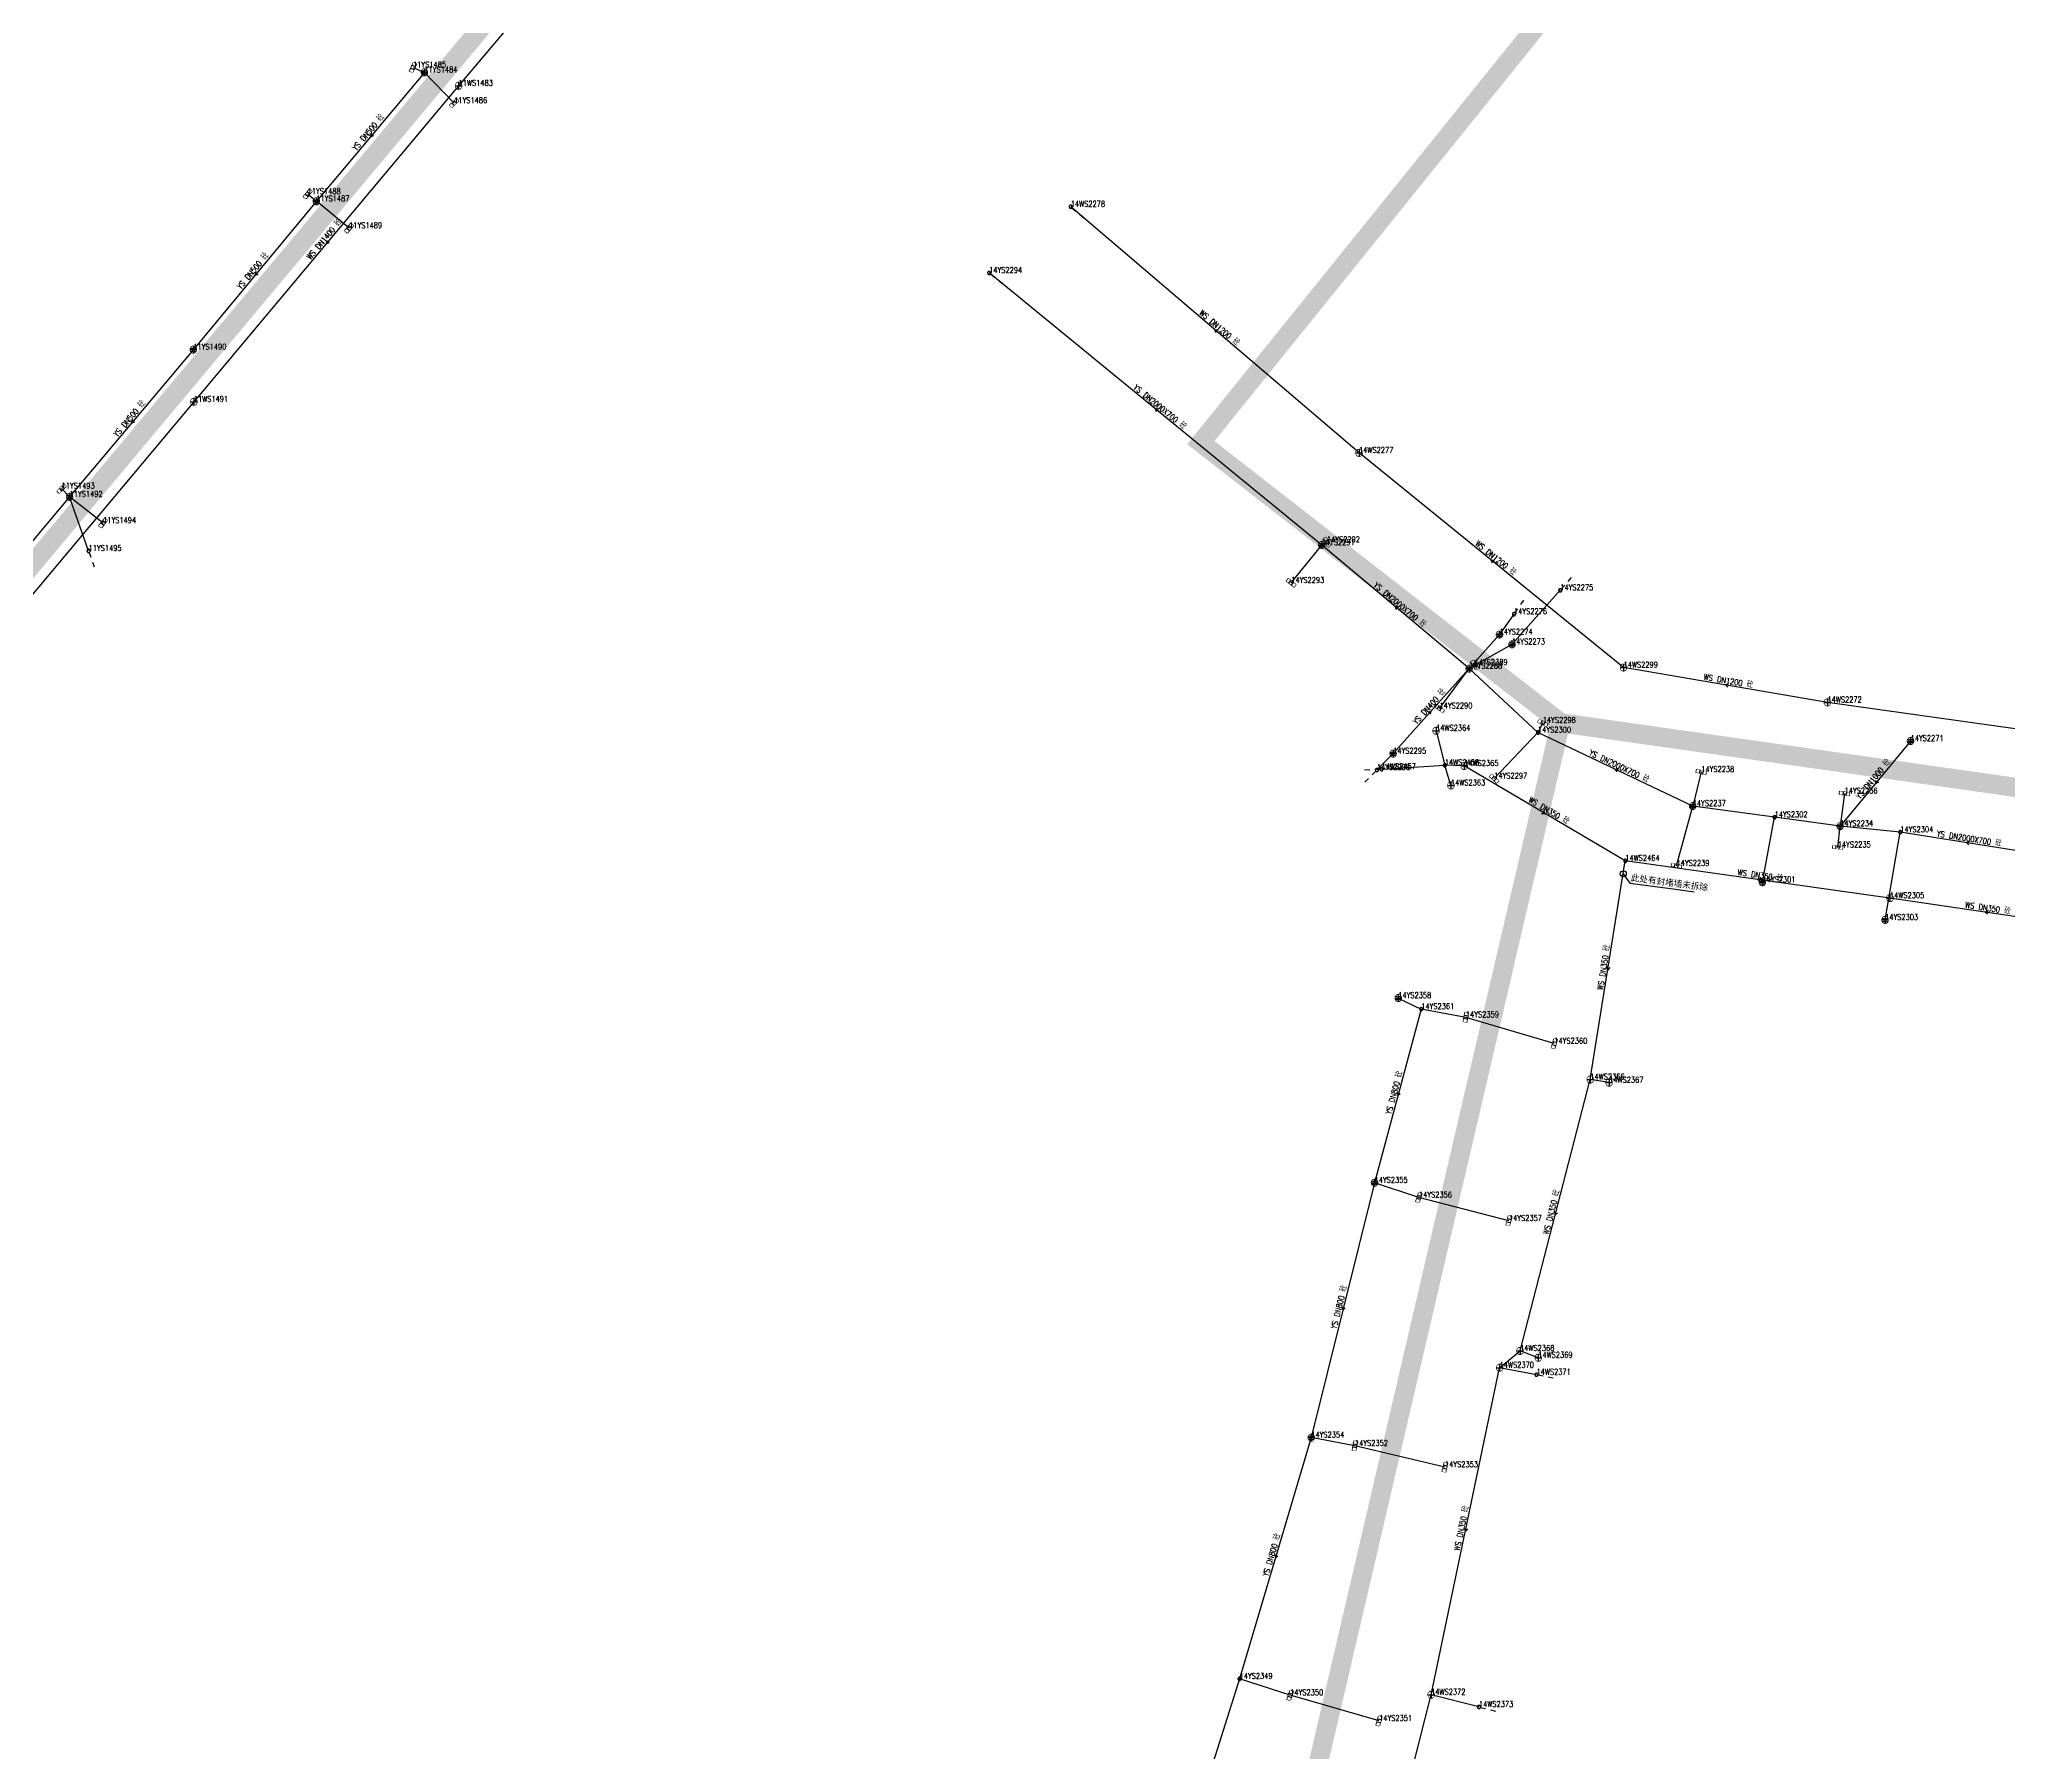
# Model space of a CAD drawing. Extents: x 78813 to 99477, y 2421021 to 2448125.
# Drawn here: x 83087 to 83393.7, y 2435702.9 to 2435969.8 of the extents above; entities that cross this region are included whole.
import ezdxf
from ezdxf.enums import TextEntityAlignment as Align

# ---------------------------------------------------------------- set-up
doc = ezdxf.new("R2010")
doc.units = 0
doc.set_wipeout_variables(frame=1)
doc.layers.get('0').update_dxf_attribs({"linetype": 'CONTINUOUS'})
for name, color, linetype in [('DX_WS', 16, 'CONTINUOUS'), ('DX_YS', 42, 'CONTINUOUS'), ('道路', 5, 'CONTINUOUS')]:
    doc.layers.add(name, color=color, linetype=linetype)
doc.layers.add('WSLINE', color=7, linetype='CONTINUOUS', true_color=0x7f0000)
doc.layers.add('YSLINE', color=7, linetype='CONTINUOUS', true_color=0xcc9900)
doc.styles.add('CcNameZT', font='txt.SHX', dxfattribs={"width": 0.8, "bigfont": 'HZTXT.SHX'})
doc.styles.get("Standard").update_dxf_attribs({"font": 'txt.shx', "bigfont": 'hztxt.shx'})

# ---------------------------------------------------------------- blocks, each defined once
blk = doc.blocks.new('PS管线点')
blk.add_wipeout([(0.5, 0), (0.5, 0.03), (0.5, 0.07), (0.49, 0.1), (0.48, 0.14), (0.47, 0.17), (0.46, 0.2), (0.44, 0.23), (0.42, 0.26), (0.4, 0.29), (0.38, 0.32), (0.36, 0.35), (0.33, 0.37), (0.31, 0.39), (0.28, 0.41), (0.25, 0.43), (0.22, 0.45), (0.19, 0.46), (0.15, 0.48), (0.12, 0.49), (0.09, 0.49), (0.05, 0.5), (0.02, 0.5), (-0.02, 0.5), (-0.05, 0.5), (-0.09, 0.49), (-0.12, 0.49), (-0.15, 0.48), (-0.19, 0.46), (-0.22, 0.45), (-0.25, 0.43), (-0.28, 0.41), (-0.31, 0.39), (-0.33, 0.37), (-0.36, 0.35), (-0.38, 0.32), (-0.4, 0.29), (-0.42, 0.26), (-0.44, 0.23), (-0.46, 0.2), (-0.47, 0.17), (-0.48, 0.14), (-0.49, 0.1), (-0.5, 0.07), (-0.5, 0.03), (-0.5, 0), (-0.5, -0.03), (-0.5, -0.07), (-0.49, -0.1), (-0.48, -0.14), (-0.47, -0.17), (-0.46, -0.2), (-0.44, -0.23), (-0.42, -0.26), (-0.4, -0.29), (-0.38, -0.32), (-0.36, -0.35), (-0.33, -0.37), (-0.31, -0.39), (-0.28, -0.41), (-0.25, -0.43), (-0.22, -0.45), (-0.19, -0.46), (-0.15, -0.48), (-0.12, -0.49), (-0.09, -0.49), (-0.05, -0.5), (-0.02, -0.5), (0.02, -0.5), (0.05, -0.5), (0.09, -0.49), (0.12, -0.49), (0.15, -0.48), (0.19, -0.46), (0.22, -0.45), (0.25, -0.43), (0.28, -0.41), (0.31, -0.39), (0.33, -0.37), (0.36, -0.35), (0.38, -0.32), (0.4, -0.29), (0.42, -0.26), (0.44, -0.23), (0.46, -0.2), (0.47, -0.17), (0.48, -0.14), (0.49, -0.1), (0.5, -0.07)])
blk.add_lwpolyline([(0.5, 0), (0.5, 0.03), (0.5, 0.07), (0.49, 0.1), (0.48, 0.14), (0.47, 0.17), (0.46, 0.2), (0.44, 0.23), (0.42, 0.26), (0.4, 0.29), (0.38, 0.32), (0.36, 0.35), (0.33, 0.37), (0.31, 0.39), (0.28, 0.41), (0.25, 0.43), (0.22, 0.45), (0.19, 0.46), (0.15, 0.48), (0.12, 0.49), (0.09, 0.49), (0.05, 0.5), (0.02, 0.5), (-0.02, 0.5), (-0.05, 0.5), (-0.09, 0.49), (-0.12, 0.49), (-0.15, 0.48), (-0.19, 0.46), (-0.22, 0.45), (-0.25, 0.43), (-0.28, 0.41), (-0.31, 0.39), (-0.33, 0.37), (-0.36, 0.35), (-0.38, 0.32), (-0.4, 0.29), (-0.42, 0.26), (-0.44, 0.23), (-0.46, 0.2), (-0.47, 0.17), (-0.48, 0.14), (-0.49, 0.1), (-0.5, 0.07), (-0.5, 0.03), (-0.5, 0), (-0.5, -0.03), (-0.5, -0.07), (-0.49, -0.1), (-0.48, -0.14), (-0.47, -0.17), (-0.46, -0.2), (-0.44, -0.23), (-0.42, -0.26), (-0.4, -0.29), (-0.38, -0.32), (-0.36, -0.35), (-0.33, -0.37), (-0.31, -0.39), (-0.28, -0.41), (-0.25, -0.43), (-0.22, -0.45), (-0.19, -0.46), (-0.15, -0.48), (-0.12, -0.49), (-0.09, -0.49), (-0.05, -0.5), (-0.02, -0.5), (0.02, -0.5), (0.05, -0.5), (0.09, -0.49), (0.12, -0.49), (0.15, -0.48), (0.19, -0.46), (0.22, -0.45), (0.25, -0.43), (0.28, -0.41), (0.31, -0.39), (0.33, -0.37), (0.36, -0.35), (0.38, -0.32), (0.4, -0.29), (0.42, -0.26), (0.44, -0.23), (0.46, -0.2), (0.47, -0.17), (0.48, -0.14), (0.49, -0.1), (0.5, -0.07), (0.5, 0)], close=True)
blk = doc.blocks.new('GC546')
at = {"color": 0}
for p in [(0.866, 0.5), (0.866, -0.5)]:
    blk.add_line(p, (0, 0), dxfattribs=at)
blk = doc.blocks.new('PS污水井')
blk.add_lwpolyline([(1, 0), (1, 0.07), (0.99, 0.14), (0.98, 0.21), (0.96, 0.28), (0.94, 0.34), (0.91, 0.41), (0.88, 0.47), (0.85, 0.53), (0.81, 0.59), (0.77, 0.64), (0.72, 0.69), (0.67, 0.74), (0.62, 0.79), (0.56, 0.83), (0.5, 0.87), (0.44, 0.9), (0.37, 0.93), (0.31, 0.95), (0.24, 0.97), (0.17, 0.98), (0.1, 0.99), (0.03, 1), (-0.03, 1), (-0.1, 0.99), (-0.17, 0.98), (-0.24, 0.97), (-0.31, 0.95), (-0.37, 0.93), (-0.44, 0.9), (-0.5, 0.87), (-0.56, 0.83), (-0.62, 0.79), (-0.67, 0.74), (-0.72, 0.69), (-0.77, 0.64), (-0.81, 0.59), (-0.85, 0.53), (-0.88, 0.47), (-0.91, 0.41), (-0.94, 0.34), (-0.96, 0.28), (-0.98, 0.21), (-0.99, 0.14), (-1, 0.07), (-1, 0), (-1, -0.07), (-0.99, -0.14), (-0.98, -0.21), (-0.96, -0.28), (-0.94, -0.34), (-0.91, -0.41), (-0.88, -0.47), (-0.85, -0.53), (-0.81, -0.59), (-0.77, -0.64), (-0.72, -0.69), (-0.67, -0.74), (-0.62, -0.79), (-0.56, -0.83), (-0.5, -0.87), (-0.44, -0.9), (-0.37, -0.93), (-0.31, -0.95), (-0.24, -0.97), (-0.17, -0.98), (-0.1, -0.99), (-0.03, -1), (0.03, -1), (0.1, -0.99), (0.17, -0.98), (0.24, -0.97), (0.31, -0.95), (0.37, -0.93), (0.44, -0.9), (0.5, -0.87), (0.56, -0.83), (0.62, -0.79), (0.67, -0.74), (0.72, -0.69), (0.77, -0.64), (0.81, -0.59), (0.85, -0.53), (0.88, -0.47), (0.91, -0.41), (0.94, -0.34), (0.96, -0.28), (0.98, -0.21), (0.99, -0.14), (1, 0)], close=True)
blk.add_wipeout([(1, 0), (1, 0.07), (0.99, 0.14), (0.98, 0.21), (0.96, 0.28), (0.94, 0.34), (0.91, 0.41), (0.88, 0.47), (0.85, 0.53), (0.81, 0.59), (0.77, 0.64), (0.72, 0.69), (0.67, 0.74), (0.62, 0.79), (0.56, 0.83), (0.5, 0.87), (0.44, 0.9), (0.37, 0.93), (0.31, 0.95), (0.24, 0.97), (0.17, 0.98), (0.1, 0.99), (0.03, 1), (-0.03, 1), (-0.1, 0.99), (-0.17, 0.98), (-0.24, 0.97), (-0.31, 0.95), (-0.37, 0.93), (-0.44, 0.9), (-0.5, 0.87), (-0.56, 0.83), (-0.62, 0.79), (-0.67, 0.74), (-0.72, 0.69), (-0.77, 0.64), (-0.81, 0.59), (-0.85, 0.53), (-0.88, 0.47), (-0.91, 0.41), (-0.94, 0.34), (-0.96, 0.28), (-0.98, 0.21), (-0.99, 0.14), (-1, 0.07), (-1, 0), (-1, -0.07), (-0.99, -0.14), (-0.98, -0.21), (-0.96, -0.28), (-0.94, -0.34), (-0.91, -0.41), (-0.88, -0.47), (-0.85, -0.53), (-0.81, -0.59), (-0.77, -0.64), (-0.72, -0.69), (-0.67, -0.74), (-0.62, -0.79), (-0.56, -0.83), (-0.5, -0.87), (-0.44, -0.9), (-0.37, -0.93), (-0.31, -0.95), (-0.24, -0.97), (-0.17, -0.98), (-0.1, -0.99), (-0.03, -1), (0.03, -1), (0.1, -0.99), (0.17, -0.98), (0.24, -0.97), (0.31, -0.95), (0.37, -0.93), (0.44, -0.9), (0.5, -0.87), (0.56, -0.83), (0.62, -0.79), (0.67, -0.74), (0.72, -0.69), (0.77, -0.64), (0.81, -0.59), (0.85, -0.53), (0.88, -0.47), (0.91, -0.41), (0.94, -0.34), (0.96, -0.28), (0.98, -0.21), (0.99, -0.14)])
for p, q in [((-1, 0), (0, 0)), ((0, 1), (0, 0)), ((0, 0), (0, -1)), ((0, 0), (1, 0))]:
    blk.add_line(p, q)
blk = doc.blocks.new('PS非普查')
blk.add_lwpolyline([(3.7, 0), (5.3, 0)])
blk.add_wipeout([(0.5, 0), (0.5, 0.03), (0.5, 0.07), (0.49, 0.1), (0.48, 0.14), (0.47, 0.17), (0.46, 0.2), (0.44, 0.23), (0.42, 0.26), (0.4, 0.29), (0.38, 0.32), (0.36, 0.35), (0.33, 0.37), (0.31, 0.39), (0.28, 0.41), (0.25, 0.43), (0.22, 0.45), (0.19, 0.46), (0.15, 0.48), (0.12, 0.49), (0.09, 0.49), (0.05, 0.5), (0.02, 0.5), (-0.02, 0.5), (-0.05, 0.5), (-0.09, 0.49), (-0.12, 0.49), (-0.15, 0.48), (-0.19, 0.46), (-0.22, 0.45), (-0.25, 0.43), (-0.28, 0.41), (-0.31, 0.39), (-0.33, 0.37), (-0.36, 0.35), (-0.38, 0.32), (-0.4, 0.29), (-0.42, 0.26), (-0.44, 0.23), (-0.46, 0.2), (-0.47, 0.17), (-0.48, 0.14), (-0.49, 0.1), (-0.5, 0.07), (-0.5, 0.03), (-0.5, 0), (-0.5, -0.03), (-0.5, -0.07), (-0.49, -0.1), (-0.48, -0.14), (-0.47, -0.17), (-0.46, -0.2), (-0.44, -0.23), (-0.42, -0.26), (-0.4, -0.29), (-0.38, -0.32), (-0.36, -0.35), (-0.33, -0.37), (-0.31, -0.39), (-0.28, -0.41), (-0.25, -0.43), (-0.22, -0.45), (-0.19, -0.46), (-0.15, -0.48), (-0.12, -0.49), (-0.09, -0.49), (-0.05, -0.5), (-0.02, -0.5), (0.02, -0.5), (0.05, -0.5), (0.09, -0.49), (0.12, -0.49), (0.15, -0.48), (0.19, -0.46), (0.22, -0.45), (0.25, -0.43), (0.28, -0.41), (0.31, -0.39), (0.33, -0.37), (0.36, -0.35), (0.38, -0.32), (0.4, -0.29), (0.42, -0.26), (0.44, -0.23), (0.46, -0.2), (0.47, -0.17), (0.48, -0.14), (0.49, -0.1), (0.5, -0.07)])
blk.add_line((0.5, 0), (2.1, 0))
blk.add_lwpolyline([(0.5, 0), (0.5, 0.03), (0.5, 0.07), (0.49, 0.1), (0.48, 0.14), (0.47, 0.17), (0.46, 0.2), (0.44, 0.23), (0.42, 0.26), (0.4, 0.29), (0.38, 0.32), (0.36, 0.35), (0.33, 0.37), (0.31, 0.39), (0.28, 0.41), (0.25, 0.43), (0.22, 0.45), (0.19, 0.46), (0.15, 0.48), (0.12, 0.49), (0.09, 0.49), (0.05, 0.5), (0.02, 0.5), (-0.02, 0.5), (-0.05, 0.5), (-0.09, 0.49), (-0.12, 0.49), (-0.15, 0.48), (-0.19, 0.46), (-0.22, 0.45), (-0.25, 0.43), (-0.28, 0.41), (-0.31, 0.39), (-0.33, 0.37), (-0.36, 0.35), (-0.38, 0.32), (-0.4, 0.29), (-0.42, 0.26), (-0.44, 0.23), (-0.46, 0.2), (-0.47, 0.17), (-0.48, 0.14), (-0.49, 0.1), (-0.5, 0.07), (-0.5, 0.03), (-0.5, 0), (-0.5, -0.03), (-0.5, -0.07), (-0.49, -0.1), (-0.48, -0.14), (-0.47, -0.17), (-0.46, -0.2), (-0.44, -0.23), (-0.42, -0.26), (-0.4, -0.29), (-0.38, -0.32), (-0.36, -0.35), (-0.33, -0.37), (-0.31, -0.39), (-0.28, -0.41), (-0.25, -0.43), (-0.22, -0.45), (-0.19, -0.46), (-0.15, -0.48), (-0.12, -0.49), (-0.09, -0.49), (-0.05, -0.5), (-0.02, -0.5), (0.02, -0.5), (0.05, -0.5), (0.09, -0.49), (0.12, -0.49), (0.15, -0.48), (0.19, -0.46), (0.22, -0.45), (0.25, -0.43), (0.28, -0.41), (0.31, -0.39), (0.33, -0.37), (0.36, -0.35), (0.38, -0.32), (0.4, -0.29), (0.42, -0.26), (0.44, -0.23), (0.46, -0.2), (0.47, -0.17), (0.48, -0.14), (0.49, -0.1), (0.5, -0.07), (0.5, 0)], close=True)
blk = doc.blocks.new('PS雨水井')
blk.add_lwpolyline([(1, 0), (1, 0.07), (0.99, 0.14), (0.98, 0.21), (0.96, 0.28), (0.94, 0.34), (0.91, 0.41), (0.88, 0.47), (0.85, 0.53), (0.81, 0.59), (0.77, 0.64), (0.72, 0.69), (0.67, 0.74), (0.62, 0.79), (0.56, 0.83), (0.5, 0.87), (0.44, 0.9), (0.37, 0.93), (0.31, 0.95), (0.24, 0.97), (0.17, 0.98), (0.1, 0.99), (0.03, 1), (-0.03, 1), (-0.1, 0.99), (-0.17, 0.98), (-0.24, 0.97), (-0.31, 0.95), (-0.37, 0.93), (-0.44, 0.9), (-0.5, 0.87), (-0.56, 0.83), (-0.62, 0.79), (-0.67, 0.74), (-0.72, 0.69), (-0.77, 0.64), (-0.81, 0.59), (-0.85, 0.53), (-0.88, 0.47), (-0.91, 0.41), (-0.94, 0.34), (-0.96, 0.28), (-0.98, 0.21), (-0.99, 0.14), (-1, 0.07), (-1, 0), (-1, -0.07), (-0.99, -0.14), (-0.98, -0.21), (-0.96, -0.28), (-0.94, -0.34), (-0.91, -0.41), (-0.88, -0.47), (-0.85, -0.53), (-0.81, -0.59), (-0.77, -0.64), (-0.72, -0.69), (-0.67, -0.74), (-0.62, -0.79), (-0.56, -0.83), (-0.5, -0.87), (-0.44, -0.9), (-0.37, -0.93), (-0.31, -0.95), (-0.24, -0.97), (-0.17, -0.98), (-0.1, -0.99), (-0.03, -1), (0.03, -1), (0.1, -0.99), (0.17, -0.98), (0.24, -0.97), (0.31, -0.95), (0.37, -0.93), (0.44, -0.9), (0.5, -0.87), (0.56, -0.83), (0.62, -0.79), (0.67, -0.74), (0.72, -0.69), (0.77, -0.64), (0.81, -0.59), (0.85, -0.53), (0.88, -0.47), (0.91, -0.41), (0.94, -0.34), (0.96, -0.28), (0.98, -0.21), (0.99, -0.14), (1, 0)], close=True)
blk.add_wipeout([(1, 0), (1, 0.07), (0.99, 0.14), (0.98, 0.21), (0.96, 0.28), (0.94, 0.34), (0.91, 0.41), (0.88, 0.47), (0.85, 0.53), (0.81, 0.59), (0.77, 0.64), (0.72, 0.69), (0.67, 0.74), (0.62, 0.79), (0.56, 0.83), (0.5, 0.87), (0.44, 0.9), (0.37, 0.93), (0.31, 0.95), (0.24, 0.97), (0.17, 0.98), (0.1, 0.99), (0.03, 1), (-0.03, 1), (-0.1, 0.99), (-0.17, 0.98), (-0.24, 0.97), (-0.31, 0.95), (-0.37, 0.93), (-0.44, 0.9), (-0.5, 0.87), (-0.56, 0.83), (-0.62, 0.79), (-0.67, 0.74), (-0.72, 0.69), (-0.77, 0.64), (-0.81, 0.59), (-0.85, 0.53), (-0.88, 0.47), (-0.91, 0.41), (-0.94, 0.34), (-0.96, 0.28), (-0.98, 0.21), (-0.99, 0.14), (-1, 0.07), (-1, 0), (-1, -0.07), (-0.99, -0.14), (-0.98, -0.21), (-0.96, -0.28), (-0.94, -0.34), (-0.91, -0.41), (-0.88, -0.47), (-0.85, -0.53), (-0.81, -0.59), (-0.77, -0.64), (-0.72, -0.69), (-0.67, -0.74), (-0.62, -0.79), (-0.56, -0.83), (-0.5, -0.87), (-0.44, -0.9), (-0.37, -0.93), (-0.31, -0.95), (-0.24, -0.97), (-0.17, -0.98), (-0.1, -0.99), (-0.03, -1), (0.03, -1), (0.1, -0.99), (0.17, -0.98), (0.24, -0.97), (0.31, -0.95), (0.37, -0.93), (0.44, -0.9), (0.5, -0.87), (0.56, -0.83), (0.62, -0.79), (0.67, -0.74), (0.72, -0.69), (0.77, -0.64), (0.81, -0.59), (0.85, -0.53), (0.88, -0.47), (0.91, -0.41), (0.94, -0.34), (0.96, -0.28), (0.98, -0.21), (0.99, -0.14)])
for p, q in [((-1, 0), (0, 0)), ((-0.88, 0.48), (0, 0.47)), ((0, 1), (0, 0)), ((0, 0.47), (0.88, 0.47)), ((0, 0), (0, -1)), ((0, 0), (1, 0)), ((-0.88, -0.48), (0, -0.48)), ((0, -0.48), (0.88, -0.48))]:
    blk.add_line(p, q)
blk = doc.blocks.new('PS雨篦')
blk.add_lwpolyline([(-1.5, 0.5), (0, 0.5), (1.5, 0.5), (1.5, -0.5), (0, -0.5), (-1.5, -0.5)], close=True)
blk.add_wipeout([(-1.5, 0.5), (0, 0.5), (1.5, 0.5), (1.5, -0.5), (0, -0.5), (-1.5, -0.5)])
for p, q in [((-0.51, -0.5), (-0.51, 0.5)), ((0.49, -0.5), (0.49, 0.5))]:
    blk.add_line(p, q)

msp = doc.modelspace()

# ---------------------------------------------------------------- linework, layer by layer
at = {"linetype": 'Continuous'}
for p, q in [((83333.7, 2435839.81, -0.04), (83334.75, 2435838.36)), ((83334.75, 2435838.36), (83341.49, 2435837.45)), ((83341.49, 2435837.45), (83344.73, 2435837.01))]:
    msp.add_line(p, q, dxfattribs=at)

# ---------------------------------------------------------------- block references
at = {"layer": 'DX_WS', "xscale": 0.5, "yscale": 0.5, "zscale": 0.5}
for name, p in [('PS污水井', (83152.29, 2435962.55, -1.58)), ('PS污水井', (83111.05, 2435913.33, -1.71)), ('PS污水井', (83292.55, 2435905.38, -1.13)), ('PS污水井', (83333.75, 2435871.94, -1.12)), ('PS污水井', (83365.51, 2435866.5, -1.04)), ('PS污水井', (83304.55, 2435862.09, 1.02)), ('PS管线点', (83305.91, 2435856.72, -0.07)), ('PS污水井', (83308.93, 2435856.61, -0.08)), ('PS污水井', (83306.86, 2435853.57, 0.09)), ('PS管线点', (83334.02, 2435841.83, -0.03)), ('PS污水井', (83375.25, 2435836.02, -0.08)), ('PS污水井', (83328.57, 2435807.77, -0.09)), ('PS污水井', (83331.5, 2435807.28, -0.01)), ('PS污水井', (83317.63, 2435765.49, 0.25)), ('PS污水井', (83320.46, 2435764.43, 0.23)), ('PS污水井', (83314.45, 2435762.87, -0.06)), ('PS污水井', (83303.78, 2435711.93, -0.19))]:
    msp.add_blockref(name, p, dxfattribs=at)
at = {"layer": 'DX_WS', "yscale": 0.5, "zscale": 0.5}
for name, p, xscale, rotation in [('PS非普查', (83247.64, 2435943.71, -1.22), 0.4999999999420919, 319.5222879582444), ('GC546', (83131.67, 2435937.94, -1.65), 0.4999999999924812, 50.03574087616192), ('GC546', (83270.1, 2435924.54, -1.18), 0.4999999999420919, 319.5222879582444), ('GC546', (83313.15, 2435888.66, -1.12), 0.500000000118921, 320.9376712419591), ('GC546', (83349.63, 2435869.22, -1.06), 0.5000000000156066, 350.2839384036495), ('PS非普查', (83296.06, 2435856.1, 0.14), 0.4999999999925834, 183.5752489429756), ('GC546', (83321.48, 2435849.22, -0.06), 0.4999999999975303, 149.5080168783948), ('GC546', (83354.63, 2435838.93, -0.11), 0.5000000000270467, 351.9662289373982), ('GC546', (83390.06, 2435833.84, 0.01), 0.500000000006108, 351.6257601939161), ('GC546', (83331.29, 2435824.8, -0.06), 0.5000000000418467, 80.90598420484513), ('GC546', (83323.1, 2435786.63, 0.27), 0.4999999999324841, 75.49085336120623), ('PS非普查', (83320.19, 2435761.79, 2.08), 0.5000000000191815, 349.2876575250415), ('GC546', (83309.11, 2435737.4, -0.14), 0.5000000002194507, 78.17132072518324), ('PS非普查', (83311.22, 2435710.03, 1.8), 0.5000000000249287, 345.7049681211149)]:
    msp.add_blockref(name, p, dxfattribs=dict(at, xscale=xscale, rotation=rotation))
at = {"layer": 'DX_YS', "xscale": 0.5, "yscale": 0.5, "zscale": 0.5}
for name, p in [('PS雨水井', (83146.96, 2435964.64, 0.68)), ('PS雨水井', (83130.13, 2435944.56, 0.57)), ('PS雨水井', (83110.97, 2435921.46, 0.26)), ('PS雨水井', (83091.7, 2435898.53, 0.31)), ('PS雨水井', (83316.37, 2435875.54, 1.21)), ('PS雨水井', (83297.86, 2435858.53, 1.49)), ('PS雨水井', (83378.45, 2435860.49, 0.93)), ('PS雨水井', (83344.52, 2435850.36, 0.81)), ('PS管线点', (83357.27, 2435848.61, 0.97)), ('PS雨水井', (83367.49, 2435847.22, 0.98)), ('PS管线点', (83376.85, 2435846.29, 1)), ('PS雨水井', (83374.49, 2435832.62, 1.04)), ('PS雨水井', (83298.65, 2435820.45, 0.77)), ('PS管线点', (83302.24, 2435818.73, 0.68)), ('PS雨水井', (83294.96, 2435791.68, 0.68)), ('PS雨水井', (83285.1, 2435751.99, 0.3)), ('PS管线点', (83273.93, 2435714.41, 0.34))]:
    msp.add_blockref(name, p, dxfattribs=at)
at = {"layer": 'DX_YS', "yscale": 0.5, "zscale": 0.5}
for name, p, xscale, rotation in [('GC546', (83138.54, 2435954.6, 0.63), 0.4999999999342703, 50.03565473384093), ('PS雨篦', (83135.23, 2435940.36, 2.25), 0.499999999843916, 50.47987802796366), ('GC546', (83120.55, 2435933.01, 0.43), 0.5000000000477869, 50.32936304659135), ('PS非普查', (83234.93, 2435933.4, 0.83), 0.4999999999094031, 320.6991496539479), ('GC546', (83260.83, 2435912.21, 0.86), 0.4999999999094031, 320.6991496539479), ('GC546', (83101.33, 2435910, 0.27), 0.4999999998192574, 49.95029343519837), ('PS雨篦', (83096.91, 2435894.45, 2.09), 0.5000000001427594, 51.94673811158453), ('PS非普查', (83094.65, 2435890.1, 1.93), 0.4999999997942337, 289.2945846020667), ('PS雨篦', (83287.54, 2435891.46, 2.23), 0.5000000000417884, 119.1025102573787), ('PS雨篦', (83281.98, 2435885.13, 2.45), 0.4999999999075517, 321.0264043836077), ('PS非普查', (83323.88, 2435883.97, 1.86), 0.5000000000150412, 48.28808993748112), ('GC546', (83298.22, 2435881.39, 0.96), 0.4999999999351044, 320.06661765255), ('PS非普查', (83316.68, 2435880.25, 1.73), 0.4999999998620783, 54.66470721425804), ('PS雨篦', (83310.55, 2435872.32, 2.11), 0.5000000001599094, 122.8408373375219), ('PS雨篦', (83305.07, 2435865.56, 2.42), 0.5000000001288694, 323.2690295848451), ('PS雨篦', (83321.16, 2435863.31, 2.46), 0.5000000000293687, 154.1066511312829), ('GC546', (83332.47, 2435856.08, 0.65), 0.4999999999215901, 334.5885475203442), ('PS雨篦', (83345.85, 2435855.67, 2.01), 0.4999999999869733, 165.9789792592061), ('PS雨篦', (83313.6, 2435854.64, 1.78), 0.4999999998594099, 316.4003756134495), ('GC546', (83372.97, 2435853.86, 0.93), 0.499999999854128, 50.44033201552243), ('PS雨篦', (83368.17, 2435852.31, 1.94), 0.5000000000320122, 172.4400410667166), ('PS雨篦', (83367.11, 2435843.92, 1.95), 0.4999999999890819, 353.4430535074729), ('GC546', (83387.15, 2435844.66, 0.93), 0.4999999999968069, 351.028229637785), ('PS雨篦', (83341.99, 2435841.05, 1.99), 0.5000000000485323, 344.7589513101078), ('PS雨篦', (83309.18, 2435817.45, 1.59), 0.5000000000855904, 79.54340680016335), ('PS雨篦', (83322.96, 2435813.35, 1.71), 0.4999999999004902, 73.44654137924272), ('GC546', (83298.6, 2435805.2, 0.68), 0.4999999999207535, 74.92892919506082), ('PS雨篦', (83301.87, 2435789.38, 1.77), 0.5000000001698115, 71.65454469327105), ('PS雨篦', (83315.89, 2435785.75, 1.83), 0.4999999998485201, 75.46100654579203), ('GC546', (83290.03, 2435771.83, 0.5), 0.4999999998945964, 76.0544810003052), ('PS雨篦', (83291.9, 2435750.69, 0.6), 0.4999999999572093, 79.21570213079933), ('PS雨篦', (83305.93, 2435747.38, 0.56), 0.4999999997879072, 76.72464650048428), ('GC546', (83279.52, 2435733.2, 0.32), 0.4999999999974877, 73.45390925128606), ('PS雨篦', (83281.82, 2435711.85, 1.62), 0.4999999997901154, 71.9912373584198), ('PS雨篦', (83295.67, 2435707.85, 1.63), 0.50000000018422, 73.92189305076509)]:
    msp.add_blockref(name, p, dxfattribs=dict(at, xscale=xscale, rotation=rotation))

# ---------------------------------------------------------------- texts
at = {"layer": 'DX_WS', "style": 'CcNameZT', "width": 0.8}
for s, rotation, p in [(' WS DN1200 砼', 319.5223, (83270.26, 2435924.73, -1.13)), (' WS DN1200 砼', 320.9377, (83313.31, 2435888.86, -1.12)), (' WS DN1200 砼', 350.2839, (83349.67, 2435869.47, -1.04)), (' WS DN350 砼', 329.508, (83321.6, 2435849.44, -0.1)), (' WS DN350 砼', 351.6258, (83390.1, 2435834.08, 0.05)), (' WS DN350 砼', 80.906, (83331.05, 2435824.84, -0.03)), (' WS DN350 砼', 75.4909, (83322.86, 2435786.69, 0.28)), (' WS DN350 砼', 78.1713, (83308.87, 2435737.45, -0.1))]:
    msp.add_text(s, height=0.9, rotation=rotation, dxfattribs=at).set_placement(p, align=Align.CENTER)
at = {"layer": 'DX_YS', "style": 'CcNameZT', "width": 0.8}
for s, rotation, p in [(' YS DN500 砼', 50.0357, (83138.35, 2435954.76, 0.68)), (' YS DN500 砼', 50.3294, (83120.36, 2435933.17, 0.57)), (' YS DN2000X700 砼', 320.6991, (83260.99, 2435912.4, 0.89)), (' YS DN500 砼', 49.9503, (83101.14, 2435910.16, 0.26)), (' YS DN2000X700 砼', 320.0666, (83298.38, 2435881.58, 1.02)), (' YS DN2000X700 砼', 334.5885, (83332.58, 2435856.31, 0.81)), (' YS DN2000X700 砼', 351.0282, (83387.19, 2435844.91, 1.02)), (' YS DN800 砼', 74.9289, (83298.36, 2435805.27, 0.68)), (' YS DN800 砼', 76.0545, (83289.78, 2435771.89, 0.68)), (' YS DN800 砼', 73.4539, (83279.28, 2435733.27, 0.3))]:
    msp.add_text(s, height=0.9, rotation=rotation, dxfattribs=at).set_placement(p, align=Align.CENTER)

# ---------------------------------------------------------------- next in the draw order: linework, layer by layer
at = {"linetype": 'Continuous'}
msp.add_circle((83333.7, 2435839.81, -0.04), 0.468, dxfattribs=at)
at = {"layer": 'WSLINE'}
for p, q in [((83168.37, 2435981.68, -1.65), (83152.29, 2435962.55, -1.58)), ((83292.55, 2435905.38, -1.13), (83247.64, 2435943.71, -1.22)), ((83365.51, 2435866.5, -1.04), (83333.75, 2435871.94, -1.07)), ((83427.98, 2435857.68, -0.48), (83365.51, 2435866.5, -1.02)), ((83304.55, 2435862.09, 1.02), (83305.91, 2435856.72, 0.78)), ((83308.93, 2435856.61, -0.08), (83305.91, 2435856.72, -0.07)), ((83306.86, 2435853.57, 0.09), (83305.91, 2435856.72, 0.08)), ((83334.02, 2435841.83, -0.03), (83308.93, 2435856.61, -0.1)), ((83328.57, 2435807.77, -0.09), (83334.02, 2435841.83, -0.03)), ((83404.87, 2435831.66, 0.05), (83375.25, 2435836.02, -0.03)), ((83317.63, 2435765.49, 0.25), (83328.57, 2435807.77, 0.28)), ((83331.5, 2435807.28, -0.01), (83328.57, 2435807.77, -0.03)), ((83314.45, 2435762.87, -0.06), (83317.63, 2435765.49, 0.02)), ((83320.46, 2435764.43, 0.23), (83317.63, 2435765.49, 0.17)), ((83303.78, 2435711.93, -0.19), (83314.45, 2435762.87, -0.1)), ((83320.19, 2435761.79, 2.08), (83314.45, 2435762.87, 1.88)), ((83289.03, 2435653.8, -0.26), (83303.78, 2435711.93, -0.2)), ((83311.22, 2435710.03, 1.8), (83303.78, 2435711.93, 1.7))]:
    msp.add_line(p, q, dxfattribs=at)
at = {"layer": 'YSLINE'}
for p, q in [((83378.45, 2435860.49, 0.93), (83367.49, 2435847.22, 0.93)), ((83345.85, 2435855.67, 2.01), (83344.52, 2435850.36, 1.74)), ((83341.99, 2435841.05, 1.99), (83344.52, 2435850.36, 1.69)), ((83357.27, 2435848.61, 0.97), (83344.52, 2435850.36, 0.82)), ((83368.17, 2435852.31, 1.94), (83367.49, 2435847.22, 1.93)), ((83367.49, 2435847.22, 0.98), (83357.27, 2435848.61, 0.98)), ((83367.11, 2435843.92, 1.95), (83367.49, 2435847.22, 1.93)), ((83376.85, 2435846.29, 1), (83367.49, 2435847.22, 0.99)), ((83374.49, 2435832.62, 1.04), (83376.85, 2435846.29, 1.03)), ((83397.46, 2435843.03, 1.02), (83376.85, 2435846.29, 0.84)), ((83298.65, 2435820.45, 0.77), (83302.24, 2435818.73, 0.68)), ((83302.24, 2435818.73, 0.68), (83294.96, 2435791.68, 0.69)), ((83309.18, 2435817.45, 1.59), (83302.24, 2435818.73, 1.67)), ((83322.96, 2435813.35, 1.71), (83309.18, 2435817.45, 1.47)), ((83294.96, 2435791.68, 0.68), (83285.1, 2435751.99, 0.32)), ((83301.87, 2435789.38, 1.77), (83294.96, 2435791.68, 1.84)), ((83315.89, 2435785.75, 1.83), (83301.87, 2435789.38, 1.78)), ((83285.1, 2435751.99, 0.3), (83273.93, 2435714.41, 0.34)), ((83291.9, 2435750.69, 0.6), (83285.1, 2435751.99, 0.6)), ((83305.93, 2435747.38, 0.56), (83291.9, 2435750.69, 0.6)), ((83273.93, 2435714.41, 0.34), (83261.8, 2435675.97, 0.36)), ((83281.82, 2435711.85, 1.62), (83273.93, 2435714.41, 0.34)), ((83295.67, 2435707.85, 1.63), (83281.82, 2435711.85, 1.65))]:
    msp.add_line(p, q, dxfattribs=at)

# ---------------------------------------------------------------- next in the draw order: block references
at = {"layer": 'DX_YS', "yscale": 0.5, "zscale": 0.5}
for name, p, xscale, rotation in [('PS雨篦', (83145.19, 2435965.41, 2.12), 0.4999999999071029, 246.4302521059699), ('PS雨篦', (83151.59, 2435959.85, 2.38), 0.4999999999688399, 43.99107613329927), ('PS雨篦', (83128.78, 2435945.69, 2.34), 0.4999999999281518, 230.2820115420288), ('PS雨篦', (83090.45, 2435899.81, 2.15), 0.5000000000242554, 224.2500385767167), ('GC546', (83303.78, 2435865.15, 1.4), 0.5000000000434274, 228.2189115491723), ('PS非普查', (83295.33, 2435855.98, 1.72), 0.4999999998434482, 225.0451325296389)]:
    msp.add_blockref(name, p, dxfattribs=dict(at, xscale=xscale, rotation=rotation))
at = {"layer": 'DX_YS', "xscale": 0.5, "yscale": 0.5, "zscale": 0.5}
for name, p in [('PS雨水井', (83286.73, 2435891.01, 0.89)), ('PS雨水井', (83314.43, 2435877.08, 1.2)), ('PS雨水井', (83309.7, 2435871.78, 1.02)), ('PS管线点', (83320.42, 2435861.81, 1.04)), ('PS雨水井', (83355.38, 2435838.48, 1.26))]:
    msp.add_blockref(name, p, dxfattribs=at)

# ---------------------------------------------------------------- next in the draw order: texts
at = {"linetype": 'Continuous', "insert": (83334.93, 2435839.64), "char_height": 1, "attachment_point": 1, "rotation": 352.4897}
msp.add_mtext('此处有封堵墙未拆除', dxfattribs=at)
at = {"layer": 'DX_WS', "width": 0.8}
for s, p in [('11WS1483', (83152.29, 2435962.55, -1.58)), ('14WS2278', (83247.64, 2435943.71, -1.22)), ('11WS1491', (83111.05, 2435913.33, -1.71)), ('14WS2277', (83292.55, 2435905.38, -1.13)), ('14WS2299', (83333.75, 2435871.94, -1.12)), ('14WS2272', (83365.51, 2435866.5, -1.04)), ('14WS2364', (83304.55, 2435862.09, 1.02)), ('14WS2458', (83305.91, 2435856.72, -0.07)), ('14WS2365', (83308.93, 2435856.61, -0.08)), ('14WS2363', (83306.86, 2435853.57, 0.09)), ('14WS2464', (83334.02, 2435841.83, -0.03)), ('14WS2305', (83375.25, 2435836.02, -0.08)), ('14WS2366', (83328.57, 2435807.77, -0.09)), ('14WS2367', (83331.5, 2435807.28, -0.01)), ('14WS2368', (83317.63, 2435765.49, 0.25)), ('14WS2369', (83320.46, 2435764.43, 0.23)), ('14WS2370', (83314.45, 2435762.87, -0.06)), ('14WS2371', (83320.19, 2435761.79, 2.08)), ('14WS2372', (83303.78, 2435711.93, -0.19)), ('14WS2373', (83311.22, 2435710.03, 1.8))]:
    msp.add_text(s, height=0.9, dxfattribs=at).set_placement(p)
at = {"layer": 'DX_WS', "style": 'CcNameZT', "width": 0.8}
msp.add_text(' WS DN1400 砼', height=0.9, rotation=50.0357, dxfattribs=at).set_placement((83131.48, 2435938.1, -1.58), align=Align.CENTER)
at = {"layer": 'DX_YS', "width": 0.8}
for s, p in [('11YS1489', (83135.23, 2435940.36, 2.25)), ('14YS2294', (83234.93, 2435933.4, 0.83)), ('11YS1490', (83110.97, 2435921.46, 0.26)), ('11YS1494', (83096.91, 2435894.45, 2.09)), ('11YS1495', (83094.65, 2435890.1, 1.93)), ('14YS2293', (83281.98, 2435885.13, 2.45)), ('14YS2275', (83323.88, 2435883.97, 1.86)), ('14YS2276', (83316.68, 2435880.25, 1.73)), ('14YS2273', (83316.37, 2435875.54, 1.21)), ('14YS2290', (83305.07, 2435865.56, 2.42)), ('14YS2295', (83297.86, 2435858.53, 1.49)), ('14YS2271', (83378.45, 2435860.49, 0.93)), ('14YS2238', (83345.85, 2435855.67, 2.01)), ('14YS2297', (83313.6, 2435854.64, 1.78)), ('14YS2236', (83368.17, 2435852.31, 1.94)), ('14YS2237', (83344.52, 2435850.36, 0.81)), ('14YS2302', (83357.27, 2435848.61, 0.97)), ('14YS2234', (83367.49, 2435847.22, 0.98)), ('14YS2304', (83376.85, 2435846.29, 1)), ('14YS2235', (83367.11, 2435843.92, 1.95)), ('14YS2239', (83341.99, 2435841.05, 1.99)), ('14YS2303', (83374.49, 2435832.62, 1.04)), ('14YS2358', (83298.65, 2435820.45, 0.77)), ('14YS2361', (83302.24, 2435818.73, 0.68)), ('14YS2359', (83309.18, 2435817.45, 1.59)), ('14YS2360', (83322.96, 2435813.35, 1.71)), ('14YS2355', (83294.96, 2435791.68, 0.68)), ('14YS2356', (83301.87, 2435789.38, 1.77)), ('14YS2357', (83315.89, 2435785.75, 1.83)), ('14YS2354', (83285.1, 2435751.99, 0.3)), ('14YS2352', (83291.9, 2435750.69, 0.6)), ('14YS2353', (83305.93, 2435747.38, 0.56)), ('14YS2349', (83273.93, 2435714.41, 0.34)), ('14YS2350', (83281.82, 2435711.85, 1.62)), ('14YS2351', (83295.67, 2435707.85, 1.63))]:
    msp.add_text(s, height=0.9, dxfattribs=at).set_placement(p)
at = {"layer": 'DX_YS', "style": 'CcNameZT', "width": 0.8}
for s, rotation, p in [(' YS DN400 砼', 48.2189, (83303.6, 2435865.32, 1.49)), (' YS DN1000 砼', 50.4403, (83372.78, 2435854.02, 0.93))]:
    msp.add_text(s, height=0.9, rotation=rotation, dxfattribs=at).set_placement(p, align=Align.CENTER)

# ---------------------------------------------------------------- next in the draw order: linework, layer by layer
at = {"layer": 'WSLINE'}
for p, q in [((83152.29, 2435962.55, -1.58), (83111.05, 2435913.33, -1.71)), ((83111.05, 2435913.33, -1.71), (83052.9, 2435844, -1.66)), ((83333.75, 2435871.94, -1.12), (83292.55, 2435905.38, -1.11)), ((83296.06, 2435856.1, 0.14), (83305.91, 2435856.72, 0.03)), ((83375.25, 2435836.02, -0.08), (83334.02, 2435841.83, -0.13))]:
    msp.add_line(p, q, dxfattribs=at)
at = {"layer": 'YSLINE'}
for p, q in [((83146.96, 2435964.64, 0.68), (83130.13, 2435944.56, 0.57)), ((83145.19, 2435965.41, 2.12), (83146.96, 2435964.64, 1.88)), ((83151.59, 2435959.85, 2.38), (83146.96, 2435964.64, 2.18)), ((83128.78, 2435945.69, 2.34), (83130.13, 2435944.56, 2.12)), ((83130.13, 2435944.56, 0.57), (83110.97, 2435921.46, 0.29)), ((83135.23, 2435940.36, 2.25), (83130.13, 2435944.56, 2.07)), ((83286.73, 2435891.01, 0.89), (83234.93, 2435933.4, 0.83)), ((83110.97, 2435921.46, 0.26), (83091.7, 2435898.53, 0.28)), ((83090.45, 2435899.81, 2.15), (83091.7, 2435898.53, 1.83)), ((83091.7, 2435898.53, 0.31), (83072.24, 2435875.37, -0.16)), ((83094.65, 2435890.1, 1.93), (83091.7, 2435898.53, 1.78)), ((83096.91, 2435894.45, 2.09), (83091.7, 2435898.53, 1.78)), ((83281.98, 2435885.13, 2.45), (83286.73, 2435891.01, 2.14)), ((83287.54, 2435891.46, 2.23), (83286.73, 2435891.01, 1.94)), ((83309.7, 2435871.78, 1.02), (83286.73, 2435891.01, 0.9)), ((83323.88, 2435883.97, 1.86), (83316.37, 2435875.54, 1.87)), ((83316.68, 2435880.25, 1.73), (83314.43, 2435877.08, 1.7)), ((83314.43, 2435877.08, 1.2), (83309.7, 2435871.78, 1.27)), ((83316.37, 2435875.54, 1.21), (83309.7, 2435871.78, 1.22)), ((83297.86, 2435858.53, 1.49), (83309.7, 2435871.78, 1.32)), ((83305.07, 2435865.56, 2.42), (83309.7, 2435871.78, 1.94)), ((83310.55, 2435872.32, 2.11), (83309.7, 2435871.78, 1.94)), ((83320.42, 2435861.81, 1.04), (83309.7, 2435871.78, 1.03)), ((83321.16, 2435863.31, 2.46), (83320.42, 2435861.81, 1.74)), ((83313.6, 2435854.64, 1.78), (83320.42, 2435861.81, 1.58)), ((83344.52, 2435850.36, 0.81), (83320.42, 2435861.81, 0.48)), ((83295.33, 2435855.98, 1.72), (83297.86, 2435858.53, 1.69)), ((83355.38, 2435838.48, 1.26), (83357.27, 2435848.61, 1.05))]:
    msp.add_line(p, q, dxfattribs=at)
at = {"layer": '道路', "const_width": 3, "flags": 128}
for points in [[(83569.71, 2436466.25), (82170.88, 2434794.42), (82013.3, 2434608.56)], [(83375.96, 2436040.93), (83267.9, 2435906.96), (83323.95, 2435863.33)], [(83924.32, 2435778.11), (83323.95, 2435863.33), (83262.08, 2435597.74), (83121.48, 2434995.42), (83051.94, 2434701.93), (82944.05, 2434162.52), (82588.48, 2433882.25)]]:
    msp.add_lwpolyline(points, dxfattribs=at)

# ---------------------------------------------------------------- next in the draw order: texts
at = {"layer": 'DX_WS', "width": 0.8}
msp.add_text('14WS2457', height=0.9, dxfattribs=at).set_placement((83296.06, 2435856.1, 0.14))
at = {"layer": 'DX_WS', "style": 'CcNameZT', "width": 0.8}
msp.add_text(' WS DN350 砼', height=0.9, rotation=351.9662, dxfattribs=at).set_placement((83354.67, 2435839.17, -0.08), align=Align.CENTER)
at = {"layer": 'DX_YS', "width": 0.8}
for s, p in [('11YS1485', (83145.19, 2435965.41, 2.12)), ('11YS1484', (83146.96, 2435964.64, 0.68)), ('11YS1486', (83151.59, 2435959.85, 2.38)), ('11YS1488', (83128.78, 2435945.69, 2.34)), ('11YS1487', (83130.13, 2435944.56, 0.57)), ('11YS1493', (83090.45, 2435899.81, 2.15)), ('11YS1492', (83091.7, 2435898.53, 0.31)), ('14YS2291', (83286.73, 2435891.01, 0.89)), ('14YS2292', (83287.54, 2435891.46, 2.23)), ('14YS2274', (83314.43, 2435877.08, 1.2)), ('14YS2288', (83309.7, 2435871.78, 1.02)), ('14YS2389', (83310.55, 2435872.32, 2.11)), ('14YS2300', (83320.42, 2435861.81, 1.04)), ('14YS2298', (83321.16, 2435863.31, 2.46)), ('14YS2296', (83295.33, 2435855.98, 1.72)), ('14YS2301', (83355.38, 2435838.48, 1.26))]:
    msp.add_text(s, height=0.9, dxfattribs=at).set_placement(p)

doc.saveas('drawing.dxf')
